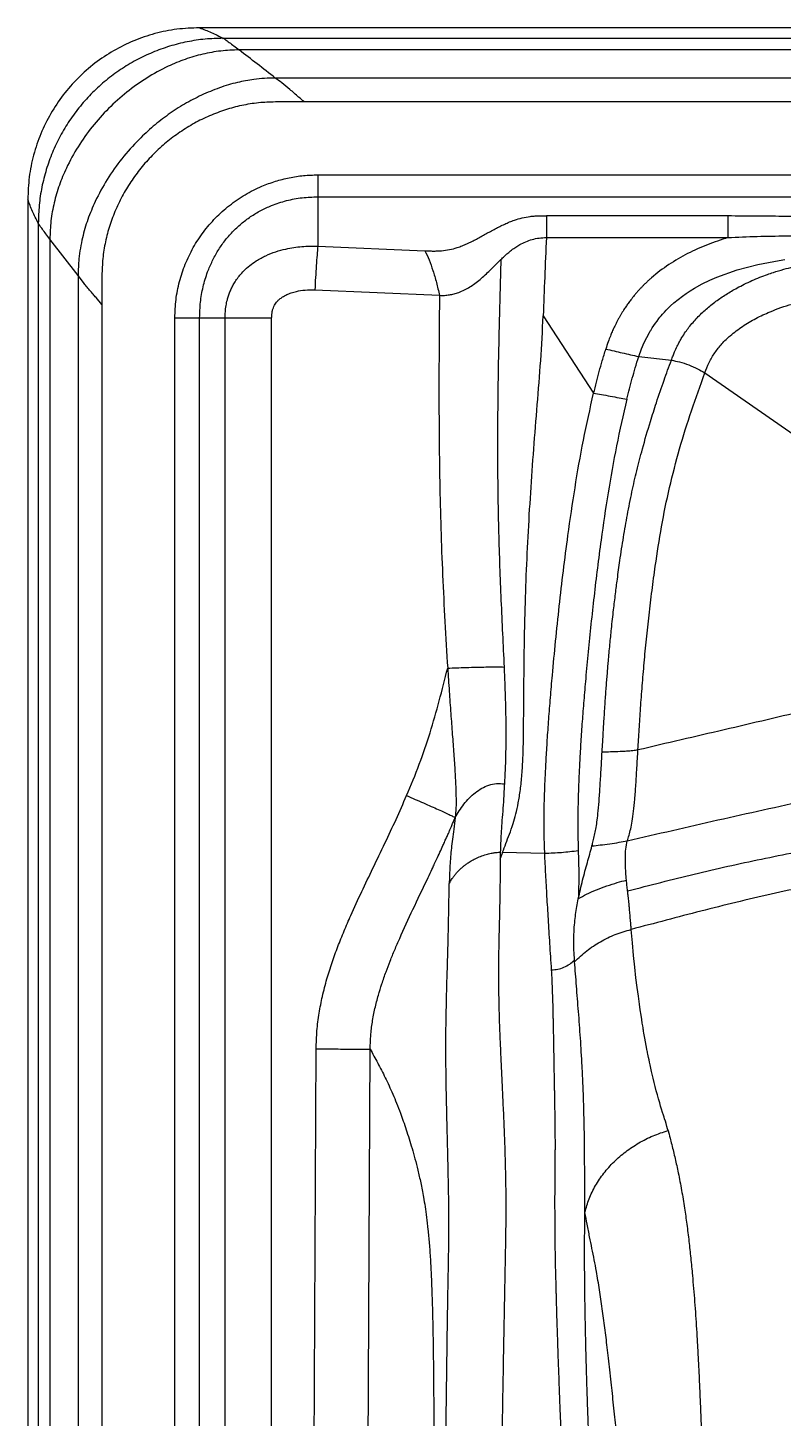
# Model space of a CAD drawing. Extents: x 832 to 912, y 781 to 934.
# Drawn here: x 831.73 to 844.93, y 865.98 to 890.28 of the extents above; entities that cross this region are included whole.
import ezdxf

# ---------------------------------------------------------------- set-up
doc = ezdxf.new("R2010")
doc.units = 0
doc.header["$MEASUREMENT"] = 0
doc.layers.add('1', color=4, linetype='Continuous')

# ---------------------------------------------------------------- blocks, each defined once
blk = doc.blocks.new('2026 SOVEREIGN HL')
at = {"layer": '1', "color": 4, "linetype": 'Continuous', "lineweight": 25}
for p, q in [((77.084, 93.187), (3, 93.187)), ((0, 90.187), (0, 3))]:
    blk.add_line(p, q, dxfattribs=at)
at = {"layer": '1', "color": 3, "linetype": 'Continuous', "lineweight": 25}
for p, q in [((76.667, 93.003), (3.417, 93.003)), ((76.389, 92.8), (3.694, 92.8)), ((75.757, 92.309), (4.327, 92.309)), ((4.836, 91.891), (4.329, 91.891)), ((75.248, 91.891), (4.836, 91.891)), ((5.071, 90.617), (75.013, 90.617)), ((5.071, 90.233), (75.013, 90.233)), ((5.071, 90.233), (5.071, 89.372)), ((0.184, 89.77), (0.184, 3.417)), ((9.065, 89.904), (12.24, 89.904)), ((0.878, 88.86), (0.387, 89.493)), ((0.387, 89.493), (0.387, 3.694)), ((5.071, 89.372), (6.943, 89.29)), ((0.972, 88.733), (0.878, 88.86)), ((0.878, 88.86), (0.878, 4.327)), ((1.296, 88.858), (1.296, 88.352)), ((1.296, 88.352), (1.193, 88.473)), ((5.018, 88.606), (7.196, 88.511)), ((1.296, 88.352), (1.296, 4.836)), ((2.571, 5.071), (2.571, 88.117)), ((3.004, 5.071), (3.004, 88.117)), ((3.004, 88.117), (3.45, 88.117)), ((3.45, 49.943), (3.45, 88.117)), ((4.263, 49.603), (4.263, 88.117)), ((9.011, 88.154), (9.892, 86.802)), ((10.679, 87.441), (11.25, 87.376)), ((11.836, 87.154), (14.665, 85.188)), ((8.301, 78.777), (9.037, 78.761)), ((4.96, 59.064), (5.041, 75.34)), ((5.903, 59.059), (5.985, 75.335))]:
    blk.add_line(p, q, dxfattribs=at)
at = {"layer": '1', "color": 3, "linetype": 'Continuous', "lineweight": 25, "flags": 128}
for points in [[(9.065, 89.521), (10.652, 89.521), (12.24, 89.521)], [(10.679, 87.441), (10.729, 87.578), (10.777, 87.689), (10.819, 87.775), (10.866, 87.861), (10.881, 87.886), (10.886, 87.895), (10.888, 87.898), (10.889, 87.899), (10.889, 87.899), (10.889, 87.899), (10.889, 87.899), (10.889, 87.899), (10.889, 87.899), (10.889, 87.899), (10.889, 87.899), (10.889, 87.899), (10.916, 87.942), (10.943, 87.984), (10.971, 88.023), (11, 88.062), (11.033, 88.105), (11.051, 88.128), (11.073, 88.154), (11.098, 88.184), (11.128, 88.217), (11.162, 88.253), (11.201, 88.292), (11.238, 88.327), (11.293, 88.377), (11.367, 88.439), (11.444, 88.497), (11.507, 88.542), (11.578, 88.589), (11.654, 88.635), (11.791, 88.711), (11.922, 88.775), (12.044, 88.829), (12.398, 88.956), (12.761, 89.052), (13.133, 89.122), (13.232, 89.136)], [(11.192, 73.914), (11.185, 73.94), (11.173, 73.985), (11.157, 74.038), (11.145, 74.079), (11.133, 74.115), (11.124, 74.144), (11.112, 74.182), (11.098, 74.227), (11.08, 74.283), (11.063, 74.34), (11.047, 74.395), (11.026, 74.465), (11.006, 74.537), (10.987, 74.609), (10.968, 74.681), (10.95, 74.753), (10.932, 74.825), (10.915, 74.898), (10.904, 74.945), (10.891, 75.004), (10.879, 75.058), (10.869, 75.107), (10.86, 75.15), (10.852, 75.188), (10.845, 75.22), (10.839, 75.25), (10.835, 75.273), (10.832, 75.289), (10.83, 75.299), (10.822, 75.336), (10.787, 75.529), (10.772, 75.614), (10.765, 75.651), (10.762, 75.668), (10.761, 75.675), (10.761, 75.678), (10.76, 75.679), (10.76, 75.68), (10.76, 75.68), (10.76, 75.68), (10.76, 75.68), (10.76, 75.68), (10.76, 75.68), (10.76, 75.681), (10.76, 75.681), (10.76, 75.681), (10.76, 75.682), (10.759, 75.687), (10.756, 75.708), (10.75, 75.743), (10.742, 75.792), (10.732, 75.854), (10.72, 75.93), (10.706, 76.02), (10.691, 76.124), (10.673, 76.259), (10.653, 76.412), (10.632, 76.582), (10.611, 76.769), (10.59, 76.973), (10.569, 77.192), (10.549, 77.427)]]:
    blk.add_lwpolyline(points, dxfattribs=at)
at = {"layer": '1', "color": 4, "linetype": 'Continuous', "lineweight": 25}
blk.add_open_spline([(3, 93.187), (2.869, 93.182), (2.607, 93.172), (2.221, 93.093), (1.849, 92.967), (1.496, 92.793), (1.168, 92.574), (0.873, 92.315), (0.613, 92.019), (0.395, 91.692), (0.22, 91.339), (0.095, 90.966), (0.015, 90.58), (0.005, 90.318), (0, 90.187)], degree=3, knots=[0, 0, 0, 0, 0.083334, 0.166666, 0.25, 0.333333, 0.416666, 0.499999, 0.583333, 0.666666, 0.75, 0.833333, 0.916666, 1, 1, 1, 1], dxfattribs=at)
at = {"layer": '1', "color": 3, "linetype": 'Continuous', "lineweight": 25}
for points, knots in [([(3, 93.187), (3.069, 93.161), (3.208, 93.11), (3.347, 93.039), (3.417, 93.003)], [0, 0, 0, 0, 0.499999, 1, 1, 1, 1]), ([(3.417, 93.004), (3.311, 93.001), (3.1, 92.995), (2.785, 92.946), (2.477, 92.869), (2.178, 92.761), (1.892, 92.625), (1.619, 92.461), (1.364, 92.272), (1.129, 92.058), (0.916, 91.823), (0.726, 91.568), (0.562, 91.296), (0.426, 91.009), (0.319, 90.71), (0.241, 90.402), (0.193, 90.088), (0.187, 89.876), (0.184, 89.77)], [0, 0, 0, 0, 0.0625, 0.125, 0.1875, 0.249999, 0.312499, 0.375, 0.4375, 0.500001, 0.5625, 0.625001, 0.687501, 0.750001, 0.812501, 0.875001, 0.937501, 1, 1, 1, 1]), ([(3.417, 93.004), (3.428, 92.997), (3.45, 92.983), (3.52, 92.932), (3.601, 92.871), (3.663, 92.824), (3.694, 92.801)], [0, 0, 0, 0, 0.24932, 0.499278, 0.749555, 1, 1, 1, 1]), ([(3.694, 92.801), (3.587, 92.797), (3.373, 92.789), (3.057, 92.731), (2.749, 92.641), (2.418, 92.505), (2.074, 92.316), (1.725, 92.067), (1.406, 91.782), (1.12, 91.463), (0.871, 91.113), (0.683, 90.769), (0.547, 90.439), (0.456, 90.131), (0.398, 89.814), (0.39, 89.6), (0.387, 89.494)], [0, 0, 0, 0, 0.062475, 0.124954, 0.187465, 0.249979, 0.333314, 0.416654, 0.5, 0.583347, 0.666686, 0.75002, 0.812536, 0.875046, 0.937524, 1, 1, 1, 1]), ([(4.327, 92.309), (4.221, 92.392), (4.01, 92.558), (3.799, 92.719), (3.694, 92.8)], [0, 0, 0, 0, 0.499999, 1, 1, 1, 1]), ([(4.327, 92.309), (4.264, 92.308), (4.139, 92.305), (3.917, 92.282), (3.652, 92.233), (3.344, 92.143), (3.139, 92.054), (3.035, 92.009)], [0, 0, 0, 0, 0.1411474, 0.2811049, 0.4993357, 0.7459766, 1, 1, 1, 1]), ([(4.581, 92.11), (4.535, 92.149), (4.451, 92.22), (4.365, 92.282), (4.327, 92.309)], [0, 0, 0, 0, 0.557509, 1, 1, 1, 1]), ([(4.836, 91.891), (4.802, 91.92), (4.716, 91.993), (4.632, 92.066), (4.581, 92.11)], [0, 0, 0, 0, 0.393144, 1, 1, 1, 1]), ([(3.035, 92.009), (2.936, 91.959), (2.736, 91.859), (2.455, 91.674), (2.19, 91.468), (1.914, 91.214), (1.64, 90.907), (1.379, 90.544), (1.245, 90.282), (1.178, 90.152)], [0, 0, 0, 0, 0.124844, 0.250749, 0.375201, 0.50125, 0.670735, 0.836244, 1, 1, 1, 1]), ([(4.329, 91.891), (4.231, 91.888), (4.033, 91.882), (3.739, 91.833), (3.452, 91.759), (3.269, 91.686), (3.177, 91.649)], [0, 0, 0, 0, 0.2496828, 0.501023, 0.750558, 1, 1, 1, 1]), ([(3.177, 91.649), (3.087, 91.608), (2.908, 91.525), (2.742, 91.417), (2.659, 91.363)], [0, 0, 0, 0, 0.4984709, 1, 1, 1, 1]), ([(2.659, 91.363), (2.578, 91.304), (2.417, 91.187), (2.198, 90.985), (1.997, 90.765), (1.82, 90.528), (1.663, 90.277), (1.58, 90.099), (1.538, 90.01)], [0, 0, 0, 0, 0.16776, 0.335565, 0.502301, 0.668848, 0.834742, 1, 1, 1, 1]), ([(2.571, 88.117), (2.575, 88.223), (2.583, 88.437), (2.646, 88.752), (2.747, 89.057), (2.887, 89.349), (3.065, 89.621), (3.278, 89.869), (3.522, 90.088), (3.795, 90.275), (4.067, 90.412), (4.328, 90.508), (4.571, 90.57), (4.819, 90.609), (4.987, 90.614), (5.071, 90.617)], [0, 0, 0, 0, 0.081493, 0.163042, 0.244802, 0.326895, 0.409496, 0.492341, 0.575938, 0.660139, 0.744425, 0.808111, 0.871976, 0.935956, 1, 1, 1, 1]), ([(5.071, 90.617), (5.071, 90.58), (5.071, 90.507), (5.071, 90.403), (5.071, 90.308), (5.071, 90.258), (5.071, 90.233)], [0, 0, 0, 0, 0.250003, 0.500004, 0.750001, 1, 1, 1, 1]), ([(0.184, 89.77), (0.148, 89.84), (0.077, 89.979), (0.026, 90.118), (0, 90.187)], [0, 0, 0, 0, 0.500002, 1, 1, 1, 1]), ([(3.004, 88.117), (3.007, 88.208), (3.013, 88.39), (3.06, 88.66), (3.132, 88.902), (3.223, 89.112), (3.322, 89.293), (3.44, 89.464), (3.576, 89.621), (3.727, 89.764), (3.893, 89.889), (4.071, 89.996), (4.281, 90.093), (4.522, 90.172), (4.795, 90.224), (4.979, 90.23), (5.071, 90.233)], [0, 0, 0, 0, 0.082656, 0.165367, 0.248203, 0.310487, 0.372947, 0.435602, 0.498369, 0.561173, 0.623969, 0.686738, 0.749482, 0.83306, 0.916562, 1, 1, 1, 1]), ([(1.178, 90.152), (1.133, 90.048), (1.043, 89.842), (0.947, 89.507), (0.889, 89.179), (0.881, 88.958), (0.878, 88.86)], [0, 0, 0, 0, 0.25453, 0.50301, 0.781793, 1, 1, 1, 1]), ([(1.538, 90.01), (1.501, 89.918), (1.428, 89.735), (1.353, 89.447), (1.305, 89.154), (1.299, 88.956), (1.296, 88.858)], [0, 0, 0, 0, 0.250625, 0.499658, 0.750754, 1, 1, 1, 1]), ([(0.387, 89.494), (0.363, 89.524), (0.316, 89.586), (0.255, 89.667), (0.204, 89.737), (0.19, 89.759), (0.184, 89.77)], [0, 0, 0, 0, 0.250445, 0.500726, 0.750681, 1, 1, 1, 1]), ([(6.943, 89.29), (6.967, 89.289), (7.015, 89.287), (7.087, 89.285), (7.159, 89.286), (7.254, 89.291), (7.373, 89.308), (7.493, 89.34), (7.594, 89.376), (7.679, 89.413), (7.762, 89.452), (7.844, 89.494), (7.925, 89.538), (8.006, 89.584), (8.088, 89.629), (8.169, 89.674), (8.252, 89.716), (8.335, 89.756), (8.42, 89.793), (8.522, 89.832), (8.641, 89.867), (8.759, 89.888), (8.854, 89.898), (8.924, 89.902), (8.995, 89.903), (9.042, 89.903), (9.065, 89.903)], [0, 0, 0, 0, 0.0300814, 0.0600068, 0.0900472, 0.119533, 0.1792568, 0.2402307, 0.2811414, 0.3232495, 0.3674423, 0.4093574, 0.4543439, 0.4993448, 0.5444485, 0.5894713, 0.6317433, 0.6762676, 0.7189146, 0.7604543, 0.8223554, 0.8826293, 0.912311, 0.9417578, 0.970998, 1, 1, 1, 1]), ([(9.065, 89.903), (9.065, 89.895), (9.065, 89.879), (9.065, 89.85), (9.065, 89.819), (9.065, 89.789), (9.065, 89.761), (9.065, 89.719), (9.065, 89.67), (9.065, 89.617), (9.065, 89.57), (9.065, 89.539), (9.065, 89.52)], [0, 0, 0, 0, 0.084329, 0.174102, 0.275273, 0.350255, 0.425145, 0.499946, 0.673283, 0.787282, 0.872715, 1, 1, 1, 1]), ([(12.24, 89.904), (12.411, 89.903), (12.751, 89.901), (13.142, 89.897), (13.415, 89.894), (13.571, 89.893), (13.726, 89.892), (13.885, 89.892), (13.992, 89.891), (14.048, 89.891)], [0, 0, 0, 0, 0.284435, 0.563094, 0.649751, 0.736865, 0.822095, 0.906422, 1, 1, 1, 1]), ([(12.24, 89.904), (12.24, 89.878), (12.24, 89.828), (12.24, 89.733), (12.24, 89.63), (12.24, 89.557), (12.24, 89.521)], [0, 0, 0, 0, 0.249999, 0.499998, 0.749995, 1, 1, 1, 1]), ([(8.27, 89.137), (8.289, 89.155), (8.327, 89.192), (8.39, 89.248), (8.457, 89.303), (8.528, 89.353), (8.609, 89.404), (8.705, 89.451), (8.817, 89.49), (8.939, 89.516), (9.022, 89.519), (9.065, 89.52)], [0, 0, 0, 0, 0.103044, 0.204392, 0.306345, 0.406447, 0.50015, 0.623882, 0.749685, 0.872157, 1, 1, 1, 1]), ([(9.065, 89.52), (9.055, 89.289), (9.036, 88.833), (9.019, 88.378), (9.011, 88.154)], [0, 0, 0, 0, 0.508201, 1, 1, 1, 1]), ([(12.24, 89.521), (12.119, 89.481), (11.878, 89.402), (11.531, 89.245), (11.202, 89.054), (10.986, 88.891), (10.868, 88.786), (10.836, 88.757), (10.802, 88.724), (10.768, 88.691), (10.732, 88.654), (10.699, 88.619), (10.667, 88.584), (10.645, 88.559), (10.623, 88.533), (10.591, 88.496), (10.545, 88.437), (10.496, 88.372), (10.453, 88.309), (10.417, 88.254), (10.386, 88.204), (10.361, 88.162), (10.335, 88.117), (10.31, 88.07), (10.284, 88.021), (10.259, 87.969), (10.235, 87.919), (10.21, 87.863), (10.181, 87.791), (10.143, 87.692), (10.118, 87.615), (10.104, 87.572)], [0, 0, 0, 0, 0.125836, 0.251706, 0.377669, 0.503537, 0.519264, 0.53499, 0.545925, 0.566422, 0.582113, 0.597801, 0.613487, 0.62917, 0.63113, 0.647055, 0.678037, 0.705272, 0.728154, 0.754081, 0.769923, 0.786385, 0.803469, 0.821176, 0.839505, 0.858459, 0.878037, 0.894269, 0.919849, 0.95522, 1, 1, 1, 1]), ([(12.24, 89.521), (12.41, 89.528), (12.747, 89.544), (13.137, 89.549), (13.411, 89.552), (13.567, 89.553), (13.723, 89.555), (13.883, 89.556), (13.991, 89.556), (14.047, 89.556)], [0, 0, 0, 0, 0.281878, 0.560593, 0.647574, 0.735121, 0.820921, 0.905903, 1, 1, 1, 1]), ([(3.45, 88.117), (3.45, 88.153), (3.452, 88.224), (3.465, 88.33), (3.485, 88.422), (3.508, 88.502), (3.533, 88.571), (3.564, 88.641), (3.603, 88.714), (3.65, 88.789), (3.708, 88.865), (3.783, 88.948), (3.878, 89.033), (4.007, 89.124), (4.159, 89.206), (4.333, 89.275), (4.542, 89.332), (4.788, 89.371), (4.976, 89.372), (5.071, 89.372)], [0, 0, 0, 0, 0.046877, 0.092642, 0.13744, 0.168385, 0.200387, 0.233436, 0.26755, 0.308027, 0.348217, 0.392041, 0.453235, 0.514063, 0.597126, 0.67784, 0.756279, 0.877863, 1, 1, 1, 1]), ([(5.071, 89.372), (5.066, 89.322), (5.056, 89.222), (5.042, 89.032), (5.029, 88.825), (5.022, 88.679), (5.018, 88.606)], [0, 0, 0, 0, 0.249999, 0.500002, 0.750001, 1, 1, 1, 1]), ([(6.943, 89.29), (6.967, 89.239), (7.015, 89.138), (7.083, 88.946), (7.146, 88.736), (7.179, 88.586), (7.196, 88.511)], [0, 0, 0, 0, 0.252247, 0.500441, 0.750226, 1, 1, 1, 1]), ([(7.196, 88.511), (7.225, 88.51), (7.284, 88.509), (7.371, 88.519), (7.454, 88.536), (7.542, 88.563), (7.634, 88.603), (7.728, 88.656), (7.82, 88.719), (7.909, 88.79), (7.996, 88.868), (8.062, 88.931), (8.108, 88.976), (8.136, 89.004), (8.164, 89.032), (8.192, 89.059), (8.218, 89.086), (8.244, 89.112), (8.261, 89.128), (8.27, 89.137)], [0, 0, 0, 0, 0.061671, 0.124043, 0.183682, 0.245874, 0.325971, 0.407481, 0.491464, 0.582712, 0.675291, 0.770634, 0.801958, 0.834859, 0.869354, 0.901778, 0.934501, 0.967234, 1, 1, 1, 1]), ([(8.27, 89.137), (8.259, 88.741), (8.236, 87.946), (8.214, 86.752), (8.209, 85.757), (8.217, 84.962), (8.229, 84.367), (8.248, 83.773), (8.271, 83.182), (8.299, 82.593), (8.317, 82.207), (8.326, 82.014)], [0, 0, 0, 0, 0.166119, 0.333181, 0.500191, 0.583419, 0.666746, 0.750087, 0.833388, 0.916655, 1, 1, 1, 1]), ([(11.25, 87.376), (11.259, 87.403), (11.278, 87.452), (11.31, 87.534), (11.348, 87.616), (11.392, 87.699), (11.44, 87.783), (11.495, 87.867), (11.56, 87.956), (11.628, 88.038), (11.726, 88.147), (11.857, 88.273), (12.027, 88.409), (12.208, 88.532), (12.375, 88.629), (12.527, 88.707), (12.66, 88.769), (12.795, 88.826), (12.92, 88.873), (13.059, 88.92), (13.208, 88.966), (13.372, 89.008), (13.513, 89.039), (13.651, 89.065), (13.79, 89.086), (13.934, 89.103), (14.026, 89.11), (14.071, 89.113)], [0, 0, 0, 0, 0.0241795, 0.0448464, 0.0759953, 0.1015403, 0.1250036, 0.1592015, 0.1875378, 0.2191841, 0.250196, 0.3128033, 0.3752019, 0.4363222, 0.5003838, 0.5406784, 0.5826064, 0.6261192, 0.6661574, 0.6972502, 0.7513845, 0.8002258, 0.8416378, 0.8756825, 0.9202709, 0.9616906, 1, 1, 1, 1]), ([(1.193, 88.473), (1.176, 88.492), (1.138, 88.536), (1.08, 88.602), (1.023, 88.669), (0.988, 88.713), (0.972, 88.733)], [0, 0, 0, 0, 0.221787, 0.498026, 0.769322, 1, 1, 1, 1]), ([(4.263, 88.117), (4.264, 88.141), (4.265, 88.183), (4.276, 88.243), (4.291, 88.293), (4.311, 88.337), (4.333, 88.373), (4.354, 88.398), (4.371, 88.417), (4.385, 88.43), (4.4, 88.444), (4.417, 88.457), (4.432, 88.468), (4.445, 88.477), (4.473, 88.496), (4.526, 88.524), (4.607, 88.556), (4.713, 88.586), (4.852, 88.608), (4.961, 88.607), (5.018, 88.606)], [0, 0, 0, 0, 0.0699842, 0.1255318, 0.1766033, 0.2225547, 0.267322, 0.3014731, 0.3181558, 0.3429669, 0.3579068, 0.3778765, 0.406932, 0.4124641, 0.4228773, 0.5070496, 0.5871024, 0.6806223, 0.8316468, 1, 1, 1, 1]), ([(7.196, 88.511), (7.192, 87.967), (7.183, 86.879), (7.196, 85.249), (7.243, 83.62), (7.307, 82.536), (7.34, 81.994)], [0, 0, 0, 0, 0.2503303, 0.5003757, 0.7502099, 1, 1, 1, 1]), ([(11.836, 87.154), (11.859, 87.216), (11.906, 87.34), (12.007, 87.511), (12.133, 87.668), (12.294, 87.824), (12.493, 87.973), (12.727, 88.111), (13.015, 88.246), (13.358, 88.366), (13.755, 88.459), (14.156, 88.5), (14.423, 88.505), (14.555, 88.507)], [0, 0, 0, 0, 0.06109, 0.12252, 0.184441, 0.247008, 0.330886, 0.414906, 0.499243, 0.625829, 0.751649, 0.877551, 1, 1, 1, 1]), ([(2.571, 88.117), (2.614, 88.117), (2.702, 88.117), (2.823, 88.117), (2.93, 88.117), (2.979, 88.117), (3.004, 88.117)], [0, 0, 0, 0, 0.250002, 0.5, 0.749999, 1, 1, 1, 1]), ([(3.45, 88.117), (3.472, 88.117), (3.516, 88.117), (3.598, 88.117), (3.69, 88.117), (3.792, 88.117), (3.902, 88.117), (4.018, 88.117), (4.139, 88.117), (4.222, 88.117), (4.263, 88.117)], [0, 0, 0, 0, 0.125001, 0.25, 0.375001, 0.500001, 0.625, 0.75, 0.874999, 1, 1, 1, 1]), ([(8.301, 78.777), (8.32, 78.827), (8.357, 78.928), (8.42, 79.09), (8.479, 79.258), (8.532, 79.441), (8.576, 79.636), (8.613, 79.865), (8.64, 80.131), (8.657, 80.427), (8.665, 80.743), (8.668, 81.072), (8.671, 81.442), (8.674, 81.853), (8.679, 82.302), (8.69, 82.856), (8.709, 83.519), (8.744, 84.29), (8.79, 85.058), (8.845, 85.828), (8.905, 86.598), (8.97, 87.374), (8.997, 87.893), (9.011, 88.154)], [0, 0, 0, 0, 0.042744, 0.085158, 0.128502, 0.161713, 0.195078, 0.229164, 0.263423, 0.297369, 0.330993, 0.363972, 0.396303, 0.438424, 0.479526, 0.52021, 0.589532, 0.658075, 0.726584, 0.794424, 0.86266, 0.930977, 1, 1, 1, 1]), ([(9.892, 86.802), (9.908, 86.865), (9.939, 86.991), (9.989, 87.18), (10.044, 87.374), (10.083, 87.504), (10.104, 87.572)], [0, 0, 0, 0, 0.244336, 0.488721, 0.733104, 1, 1, 1, 1]), ([(10.104, 87.572), (10.2, 87.55), (10.392, 87.506), (10.584, 87.463), (10.679, 87.441)], [0, 0, 0, 0, 0.5, 1, 1, 1, 1]), ([(10.04, 80.529), (10.042, 80.565), (10.047, 80.64), (10.054, 80.758), (10.06, 80.873), (10.067, 80.988), (10.075, 81.11), (10.084, 81.248), (10.093, 81.391), (10.103, 81.527), (10.112, 81.654), (10.121, 81.776), (10.131, 81.894), (10.14, 82.006), (10.154, 82.175), (10.175, 82.4), (10.205, 82.7), (10.238, 82.997), (10.273, 83.286), (10.309, 83.572), (10.354, 83.902), (10.411, 84.278), (10.481, 84.678), (10.558, 85.066), (10.646, 85.45), (10.752, 85.861), (10.867, 86.257), (10.995, 86.657), (11.116, 87.014), (11.207, 87.26), (11.25, 87.376)], [0, 0, 0, 0, 0.018817, 0.038746, 0.059741, 0.07621, 0.095474, 0.118512, 0.141998, 0.162152, 0.181433, 0.199835, 0.217352, 0.233977, 0.24971, 0.292026, 0.331808, 0.379027, 0.418306, 0.454131, 0.499826, 0.557229, 0.612257, 0.668478, 0.721041, 0.775151, 0.844226, 0.891565, 0.948837, 1, 1, 1, 1]), ([(10.471, 86.695), (10.486, 86.757), (10.517, 86.879), (10.567, 87.062), (10.62, 87.249), (10.659, 87.375), (10.679, 87.441)], [0, 0, 0, 0, 0.24433, 0.488704, 0.733075, 1, 1, 1, 1]), ([(11.25, 87.376), (11.297, 87.368), (11.401, 87.349), (11.554, 87.296), (11.704, 87.234), (11.795, 87.18), (11.836, 87.154)], [0, 0, 0, 0, 0.230623, 0.499993, 0.769369, 1, 1, 1, 1]), ([(10.667, 80.571), (10.674, 80.688), (10.687, 80.921), (10.712, 81.295), (10.741, 81.683), (10.774, 82.086), (10.814, 82.5), (10.86, 82.922), (10.911, 83.35), (10.98, 83.865), (11.073, 84.467), (11.213, 85.151), (11.389, 85.828), (11.597, 86.497), (11.757, 86.935), (11.836, 87.154)], [0, 0, 0, 0, 0.062441, 0.124848, 0.187323, 0.249704, 0.312094, 0.374578, 0.437211, 0.499804, 0.599707, 0.699655, 0.799825, 0.899887, 1, 1, 1, 1]), ([(9.037, 78.761), (9.035, 78.804), (9.032, 78.892), (9.028, 79.03), (9.026, 79.183), (9.025, 79.357), (9.028, 79.56), (9.034, 79.8), (9.045, 80.078), (9.061, 80.391), (9.081, 80.734), (9.107, 81.098), (9.136, 81.477), (9.175, 81.933), (9.226, 82.466), (9.29, 83.077), (9.361, 83.694), (9.45, 84.384), (9.563, 85.147), (9.705, 85.978), (9.83, 86.528), (9.892, 86.802)], [0, 0, 0, 0, 0.041629, 0.083212, 0.124927, 0.16667, 0.208383, 0.250033, 0.291614, 0.333238, 0.37487, 0.416485, 0.458126, 0.499767, 0.562238, 0.624741, 0.687249, 0.749769, 0.833159, 0.916674, 1, 1, 1, 1]), ([(9.892, 86.802), (9.937, 86.794), (10.034, 86.776), (10.182, 86.749), (10.33, 86.721), (10.426, 86.704), (10.471, 86.695)], [0, 0, 0, 0, 0.2315453, 0.5000008, 0.7684556, 1, 1, 1, 1]), ([(10.471, 86.695), (10.409, 86.424), (10.284, 85.881), (10.141, 85.057), (10.035, 84.343), (9.956, 83.74), (9.897, 83.249), (9.844, 82.761), (9.795, 82.28), (9.754, 81.835), (9.719, 81.428), (9.69, 81.058), (9.666, 80.706), (9.647, 80.373), (9.633, 80.068), (9.623, 79.795), (9.617, 79.56), (9.615, 79.36), (9.615, 79.193), (9.617, 79.051), (9.619, 78.925), (9.621, 78.846), (9.622, 78.807)], [0, 0, 0, 0, 0.083327, 0.166844, 0.250233, 0.300251, 0.350258, 0.400267, 0.450261, 0.500235, 0.541875, 0.583514, 0.625133, 0.666764, 0.708396, 0.749974, 0.791625, 0.833333, 0.875076, 0.916789, 0.958371, 1, 1, 1, 1]), ([(6.622, 79.766), (6.698, 79.949), (6.848, 80.309), (7.039, 80.862), (7.194, 81.425), (7.291, 81.804), (7.34, 81.994)], [0, 0, 0, 0, 0.253137, 0.49995, 0.748266, 1, 1, 1, 1]), ([(7.34, 81.994), (7.391, 81.996), (7.499, 82.001), (7.667, 82.007), (7.872, 82.013), (8.059, 82.016), (8.22, 82.017), (8.292, 82.015), (8.326, 82.014)], [0, 0, 0, 0, 0.1532667, 0.3246075, 0.5039972, 0.767334, 0.8888552, 1, 1, 1, 1]), ([(7.34, 81.994), (7.349, 81.859), (7.366, 81.595), (7.394, 81.208), (7.421, 80.843), (7.446, 80.502), (7.468, 80.185), (7.481, 79.938), (7.486, 79.755), (7.487, 79.622), (7.483, 79.493), (7.475, 79.421), (7.472, 79.383)], [0, 0, 0, 0, 0.144726, 0.283213, 0.414693, 0.538747, 0.655804, 0.767965, 0.823633, 0.88006, 0.938302, 1, 1, 1, 1]), ([(8.326, 82.014), (8.331, 81.894), (8.341, 81.656), (8.352, 81.307), (8.356, 80.995), (8.356, 80.714), (8.352, 80.459), (8.344, 80.206), (8.336, 80.051), (8.332, 79.971)], [0, 0, 0, 0, 0.158851, 0.313844, 0.470474, 0.592465, 0.720431, 0.855698, 1, 1, 1, 1]), ([(10.667, 80.571), (11.168, 80.688), (12.172, 80.92), (13.174, 81.157), (13.675, 81.276)], [0, 0, 0, 0, 0.499938, 1, 1, 1, 1]), ([(9.863, 78.886), (9.871, 78.915), (9.886, 78.976), (9.909, 79.072), (9.93, 79.18), (9.95, 79.303), (9.968, 79.459), (9.986, 79.661), (10.004, 79.917), (10.022, 80.208), (10.034, 80.423), (10.04, 80.529)], [0, 0, 0, 0, 0.098336, 0.202601, 0.301394, 0.399549, 0.500347, 0.623694, 0.750454, 0.876023, 1, 1, 1, 1]), ([(10.04, 80.529), (10.089, 80.532), (10.194, 80.537), (10.336, 80.54), (10.466, 80.546), (10.571, 80.554), (10.636, 80.566), (10.667, 80.571)], [0, 0, 0, 0, 0.231843, 0.501851, 0.683439, 0.852945, 1, 1, 1, 1]), ([(10.48, 78.975), (10.49, 79.007), (10.511, 79.072), (10.54, 79.182), (10.567, 79.315), (10.591, 79.485), (10.612, 79.697), (10.63, 79.954), (10.648, 80.247), (10.661, 80.463), (10.667, 80.571)], [0, 0, 0, 0, 0.124313, 0.249074, 0.374032, 0.499386, 0.624794, 0.749984, 0.875105, 1, 1, 1, 1]), ([(7.472, 79.383), (7.494, 79.423), (7.541, 79.503), (7.622, 79.617), (7.715, 79.724), (7.818, 79.819), (7.932, 79.897), (8.057, 79.953), (8.194, 79.984), (8.285, 79.976), (8.332, 79.971)], [0, 0, 0, 0, 0.131417, 0.264441, 0.395747, 0.522801, 0.644362, 0.761273, 0.877388, 1, 1, 1, 1]), ([(8.332, 79.971), (8.327, 79.885), (8.317, 79.708), (8.301, 79.482), (8.285, 79.279), (8.273, 79.099), (8.264, 78.933), (8.261, 78.83), (8.26, 78.778)], [0, 0, 0, 0, 0.147279, 0.303525, 0.469266, 0.641259, 0.817618, 1, 1, 1, 1]), ([(5.041, 75.34), (5.044, 75.445), (5.05, 75.654), (5.09, 75.961), (5.149, 76.263), (5.226, 76.558), (5.317, 76.848), (5.419, 77.127), (5.529, 77.401), (5.668, 77.722), (5.836, 78.087), (6.038, 78.507), (6.24, 78.927), (6.439, 79.349), (6.561, 79.627), (6.622, 79.766)], [0, 0, 0, 0, 0.0667324, 0.1325105, 0.1955698, 0.2617189, 0.32514, 0.3879054, 0.4501613, 0.5120007, 0.6090733, 0.7046812, 0.8074555, 0.9040685, 1, 1, 1, 1]), ([(6.622, 79.766), (6.672, 79.744), (6.773, 79.701), (6.918, 79.637), (7.054, 79.577), (7.177, 79.523), (7.283, 79.474), (7.369, 79.434), (7.435, 79.402), (7.46, 79.39), (7.472, 79.383)], [0, 0, 0, 0, 0.125004, 0.250004, 0.375001, 0.5, 0.624999, 0.749996, 0.874996, 1, 1, 1, 1]), ([(10.48, 78.975), (11.007, 79.098), (12.063, 79.345), (13.122, 79.576), (13.651, 79.691)], [0, 0, 0, 0, 0.49975, 1, 1, 1, 1]), ([(5.985, 75.335), (5.987, 75.413), (5.991, 75.571), (6.021, 75.809), (6.067, 76.045), (6.124, 76.268), (6.19, 76.481), (6.259, 76.68), (6.335, 76.879), (6.415, 77.073), (6.545, 77.376), (6.734, 77.784), (6.921, 78.173), (7.028, 78.399), (7.054, 78.454), (7.058, 78.463), (7.064, 78.475), (7.079, 78.506), (7.106, 78.565), (7.151, 78.661), (7.203, 78.773), (7.251, 78.879), (7.29, 78.966), (7.322, 79.037), (7.35, 79.099), (7.374, 79.155), (7.394, 79.201), (7.417, 79.254), (7.437, 79.302), (7.454, 79.343), (7.464, 79.364), (7.468, 79.375), (7.47, 79.38), (7.471, 79.382), (7.471, 79.383), (7.472, 79.383)], [0, 0, 0, 0, 0.054313, 0.109282, 0.16538, 0.220482, 0.267847, 0.319451, 0.365618, 0.414848, 0.464843, 0.593014, 0.725406, 0.763154, 0.765221, 0.76744, 0.770478, 0.774337, 0.791055, 0.81538, 0.847407, 0.876538, 0.895838, 0.91312, 0.930599, 0.942324, 0.955378, 0.965202, 0.98249, 0.991287, 0.995702, 0.998196, 0.999449, 0.999814, 1, 1, 1, 1]), ([(7.472, 79.383), (7.463, 79.315), (7.445, 79.178), (7.423, 79.003), (7.404, 78.845), (7.392, 78.712), (7.383, 78.6), (7.377, 78.501), (7.373, 78.407), (7.37, 78.317), (7.368, 78.259), (7.367, 78.23)], [0, 0, 0, 0, 0.126605, 0.252826, 0.379332, 0.506217, 0.605892, 0.703422, 0.806247, 0.903158, 1, 1, 1, 1]), ([(7.367, 78.23), (7.378, 78.249), (7.4, 78.288), (7.435, 78.34), (7.471, 78.386), (7.512, 78.434), (7.558, 78.481), (7.607, 78.524), (7.653, 78.561), (7.704, 78.597), (7.768, 78.636), (7.847, 78.677), (7.937, 78.715), (8.03, 78.744), (8.112, 78.762), (8.177, 78.772), (8.224, 78.776), (8.25, 78.778), (8.26, 78.778)], [0, 0, 0, 0, 0.062542, 0.125094, 0.1764467, 0.2246791, 0.3018301, 0.3582415, 0.4039959, 0.4609626, 0.5291223, 0.608443, 0.7019401, 0.7942841, 0.8702256, 0.9298024, 0.9730513, 1, 1, 1, 1]), ([(8.26, 78.779), (8.259, 78.759), (8.259, 78.719), (8.259, 78.679), (8.258, 78.658)], [0, 0, 0, 0, 0.4761598, 1, 1, 1, 1]), ([(8.259, 78.658), (8.266, 78.678), (8.279, 78.717), (8.294, 78.757), (8.301, 78.777)], [0, 0, 0, 0, 0.495546, 1, 1, 1, 1]), ([(9.037, 78.761), (9.135, 78.764), (9.331, 78.769), (9.525, 78.795), (9.622, 78.807)], [0, 0, 0, 0, 0.4999009, 1, 1, 1, 1]), ([(9.156, 76.72), (9.146, 76.875), (9.127, 77.185), (9.1, 77.609), (9.076, 78.01), (9.054, 78.388), (9.042, 78.637), (9.037, 78.761)], [0, 0, 0, 0, 0.20064, 0.400526, 0.600429, 0.800384, 1, 1, 1, 1]), ([(9.622, 78.807), (9.627, 78.667), (9.635, 78.387), (9.628, 78.104), (9.624, 77.963)], [0, 0, 0, 0, 0.49951, 1, 1, 1, 1]), ([(9.624, 77.963), (9.648, 78.073), (9.696, 78.293), (9.783, 78.596), (9.837, 78.789), (9.863, 78.886)], [0, 0, 0, 0, 0.334278, 0.668571, 1, 1, 1, 1]), ([(9.863, 78.886), (9.911, 78.892), (10.014, 78.904), (10.172, 78.925), (10.33, 78.949), (10.432, 78.966), (10.48, 78.975)], [0, 0, 0, 0, 0.231352, 0.500025, 0.768677, 1, 1, 1, 1]), ([(10.465, 78.29), (10.461, 78.335), (10.454, 78.423), (10.447, 78.557), (10.446, 78.694), (10.449, 78.831), (10.469, 78.927), (10.48, 78.975)], [0, 0, 0, 0, 0.200564, 0.401155, 0.601735, 0.802285, 1, 1, 1, 1]), ([(10.485, 78.101), (10.873, 78.201), (11.649, 78.4), (12.822, 78.664), (13.609, 78.813), (14.003, 78.888)], [0, 0, 0, 0, 0.333376, 0.666659, 1, 1, 1, 1]), ([(8.258, 78.658), (8.258, 78.525), (8.256, 78.258), (8.249, 77.843), (8.238, 77.4), (8.228, 76.925), (8.227, 76.501), (8.233, 76.143), (8.24, 75.867), (8.251, 75.58), (8.264, 75.278), (8.279, 74.961), (8.295, 74.626), (8.311, 74.269), (8.325, 73.951), (8.335, 73.682), (8.342, 73.475), (8.348, 73.25), (8.353, 73.002), (8.356, 72.761), (8.356, 72.538), (8.355, 72.341), (8.353, 72.139), (8.349, 71.911), (8.345, 71.659), (8.339, 71.387), (8.332, 70.998), (8.322, 70.497), (8.311, 69.889), (8.301, 69.293), (8.292, 68.703), (8.281, 67.921), (8.269, 66.948), (8.259, 65.785), (8.254, 64.63), (8.253, 63.479), (8.25, 62.714), (8.248, 62.331)], [0, 0, 0, 0, 0.055191, 0.110759, 0.166158, 0.221405, 0.276527, 0.303534, 0.330502, 0.357476, 0.384511, 0.411672, 0.438919, 0.466241, 0.493897, 0.506672, 0.519639, 0.532894, 0.546514, 0.560475, 0.569587, 0.578582, 0.587581, 0.596522, 0.608262, 0.61975, 0.630995, 0.657233, 0.682744, 0.70771, 0.732387, 0.757151, 0.806398, 0.855208, 0.903591, 0.951768, 1, 1, 1, 1]), ([(9.624, 77.963), (9.671, 77.99), (9.773, 78.05), (9.942, 78.122), (10.122, 78.188), (10.297, 78.245), (10.412, 78.276), (10.465, 78.29)], [0, 0, 0, 0, 0.182016, 0.390086, 0.607543, 0.816823, 1, 1, 1, 1]), ([(10.485, 78.101), (10.481, 78.133), (10.474, 78.196), (10.468, 78.26), (10.465, 78.29)], [0, 0, 0, 0, 0.513195, 1, 1, 1, 1]), ([(14.226, 78.305), (13.815, 78.22), (12.992, 78.051), (11.766, 77.752), (10.955, 77.535), (10.549, 77.427)], [0, 0, 0, 0, 0.33334, 0.666627, 1, 1, 1, 1]), ([(7.252, 62.298), (7.254, 62.695), (7.256, 63.488), (7.265, 64.681), (7.278, 65.875), (7.293, 67.07), (7.305, 68.1), (7.315, 68.961), (7.324, 69.655), (7.331, 70.225), (7.338, 70.672), (7.343, 70.99), (7.349, 71.297), (7.354, 71.586), (7.359, 71.865), (7.362, 72.133), (7.362, 72.392), (7.36, 72.639), (7.356, 72.879), (7.351, 73.113), (7.345, 73.402), (7.337, 73.734), (7.328, 74.101), (7.32, 74.452), (7.313, 74.788), (7.309, 75.143), (7.308, 75.513), (7.313, 75.89), (7.321, 76.287), (7.333, 76.694), (7.345, 77.106), (7.355, 77.491), (7.361, 77.86), (7.365, 78.107), (7.367, 78.23)], [0, 0, 0, 0, 0.051284, 0.102645, 0.154163, 0.205816, 0.257522, 0.287615, 0.31749, 0.347449, 0.361464, 0.375241, 0.388564, 0.401166, 0.41286, 0.425277, 0.437784, 0.450985, 0.464995, 0.479548, 0.494467, 0.521695, 0.549339, 0.577292, 0.605357, 0.633497, 0.670477, 0.707629, 0.744885, 0.79574, 0.846614, 0.897655, 0.948806, 1, 1, 1, 1]), ([(10.549, 77.427), (10.547, 77.448), (10.544, 77.486), (10.539, 77.543), (10.535, 77.598), (10.53, 77.654), (10.526, 77.708), (10.521, 77.761), (10.516, 77.817), (10.51, 77.875), (10.504, 77.932), (10.499, 77.978), (10.495, 78.014), (10.492, 78.041), (10.488, 78.069), (10.486, 78.089), (10.485, 78.101)], [0, 0, 0, 0, 0.070553, 0.12835, 0.195854, 0.263173, 0.332281, 0.402982, 0.474364, 0.569821, 0.665806, 0.762379, 0.820188, 0.875723, 0.926312, 1, 1, 1, 1]), ([(9.557, 76.892), (9.554, 76.949), (9.547, 77.061), (9.545, 77.225), (9.548, 77.387), (9.559, 77.542), (9.576, 77.688), (9.598, 77.827), (9.615, 77.917), (9.624, 77.963)], [0, 0, 0, 0, 0.146188, 0.284789, 0.426385, 0.578107, 0.717406, 0.8577, 1, 1, 1, 1]), ([(9.559, 76.864), (9.628, 76.929), (9.765, 77.06), (10.006, 77.217), (10.267, 77.346), (10.455, 77.4), (10.549, 77.427)], [0, 0, 0, 0, 0.2500009, 0.5000012, 0.7500005, 1, 1, 1, 1]), ([(9.156, 76.72), (9.193, 76.723), (9.268, 76.728), (9.375, 76.765), (9.475, 76.818), (9.53, 76.867), (9.557, 76.892)], [0, 0, 0, 0, 0.2426464, 0.4947938, 0.7498198, 1, 1, 1, 1]), ([(9.559, 76.864), (9.559, 76.869), (9.558, 76.878), (9.558, 76.887), (9.557, 76.892)], [0, 0, 0, 0, 0.499996, 1, 1, 1, 1]), ([(9.739, 72.482), (9.738, 72.572), (9.736, 72.758), (9.735, 73.022), (9.735, 73.274), (9.734, 73.509), (9.732, 73.73), (9.727, 74.008), (9.72, 74.333), (9.707, 74.696), (9.688, 75.099), (9.662, 75.535), (9.627, 75.998), (9.591, 76.443), (9.57, 76.723), (9.559, 76.864)], [0, 0, 0, 0, 0.038024, 0.07804, 0.118771, 0.159516, 0.200164, 0.240725, 0.321899, 0.403557, 0.485952, 0.611124, 0.738518, 0.868155, 1, 1, 1, 1]), ([(9.825, 61.924), (9.808, 62.056), (9.773, 62.332), (9.724, 62.755), (9.679, 63.19), (9.638, 63.617), (9.601, 64.029), (9.568, 64.426), (9.539, 64.8), (9.515, 65.136), (9.493, 65.458), (9.47, 65.806), (9.448, 66.161), (9.429, 66.495), (9.413, 66.782), (9.399, 67.051), (9.386, 67.303), (9.374, 67.546), (9.363, 67.761), (9.354, 67.953), (9.346, 68.122), (9.339, 68.29), (9.332, 68.459), (9.324, 68.627), (9.317, 68.795), (9.31, 68.971), (9.303, 69.162), (9.295, 69.363), (9.288, 69.563), (9.281, 69.754), (9.275, 69.929), (9.269, 70.093), (9.265, 70.206), (9.263, 70.288), (9.261, 70.333), (9.26, 70.38), (9.258, 70.427), (9.257, 70.475), (9.254, 70.563), (9.25, 70.681), (9.246, 70.819), (9.243, 70.924), (9.241, 70.999), (9.24, 71.048), (9.239, 71.08), (9.238, 71.097), (9.238, 71.102), (9.238, 71.104), (9.238, 71.105), (9.238, 71.105), (9.238, 71.105), (9.238, 71.105), (9.238, 71.105), (9.238, 71.105), (9.238, 71.105), (9.238, 71.179), (9.232, 71.317), (9.228, 71.511), (9.224, 71.698), (9.221, 71.883), (9.219, 72.072), (9.217, 72.296), (9.216, 72.553), (9.216, 72.765), (9.217, 72.901), (9.217, 72.968), (9.218, 73.032), (9.218, 73.094), (9.219, 73.162), (9.22, 73.243), (9.221, 73.325), (9.221, 73.399), (9.222, 73.467), (9.222, 73.533), (9.222, 73.602), (9.223, 73.668), (9.222, 73.742), (9.222, 73.824), (9.221, 73.913), (9.221, 73.991), (9.22, 74.066), (9.219, 74.143), (9.217, 74.235), (9.215, 74.331), (9.214, 74.423), (9.212, 74.505), (9.211, 74.581), (9.209, 74.657), (9.208, 74.737), (9.206, 74.823), (9.205, 74.912), (9.203, 75.005), (9.201, 75.1), (9.2, 75.184), (9.199, 75.259), (9.197, 75.333), (9.196, 75.423), (9.194, 75.517), (9.193, 75.604), (9.191, 75.678), (9.19, 75.75), (9.188, 75.823), (9.186, 75.945), (9.182, 76.113), (9.175, 76.325), (9.167, 76.528), (9.16, 76.658), (9.156, 76.72)], [0, 0, 0, 0, 0.02174, 0.045254, 0.069124, 0.092855, 0.114897, 0.136335, 0.157586, 0.175816, 0.191034, 0.209948, 0.232506, 0.248884, 0.264471, 0.279117, 0.292819, 0.305572, 0.318655, 0.327809, 0.336964, 0.346119, 0.355274, 0.364431, 0.373585, 0.382625, 0.393042, 0.404826, 0.415215, 0.425613, 0.436047, 0.443682, 0.452203, 0.454581, 0.457019, 0.459518, 0.462075, 0.464692, 0.467369, 0.476352, 0.483848, 0.489849, 0.493367, 0.496041, 0.497871, 0.498528, 0.498733, 0.498807, 0.498837, 0.498849, 0.498854, 0.498857, 0.498858, 0.498858, 0.498858, 0.498859, 0.510792, 0.521311, 0.53043, 0.541381, 0.551894, 0.561974, 0.579654, 0.5972, 0.601788, 0.606491, 0.610773, 0.614825, 0.619597, 0.625092, 0.632434, 0.637879, 0.642157, 0.648144, 0.653624, 0.658872, 0.664428, 0.672243, 0.67984, 0.687746, 0.693173, 0.700198, 0.708816, 0.719024, 0.727677, 0.735788, 0.74341, 0.750545, 0.759076, 0.768074, 0.777541, 0.787476, 0.797873, 0.808723, 0.815482, 0.823169, 0.833844, 0.846615, 0.856037, 0.864829, 0.872995, 0.882228, 0.891438, 0.918283, 0.945778, 0.974075, 1, 1, 1, 1]), ([(5.041, 75.34), (5.101, 75.339), (5.219, 75.339), (5.39, 75.338), (5.548, 75.337), (5.687, 75.336), (5.805, 75.336), (5.896, 75.335), (5.96, 75.335), (5.977, 75.335), (5.985, 75.335)], [0, 0, 0, 0, 0.125005, 0.250005, 0.375001, 0.499999, 0.624998, 0.749994, 0.874994, 1, 1, 1, 1]), ([(5.985, 75.335), (6.029, 75.255), (6.117, 75.095), (6.249, 74.841), (6.381, 74.555), (6.486, 74.293), (6.564, 74.078), (6.615, 73.928), (6.666, 73.77), (6.717, 73.601), (6.768, 73.42), (6.819, 73.222), (6.869, 73.003), (6.911, 72.789), (6.945, 72.583), (6.971, 72.398), (6.996, 72.187), (7.018, 71.944), (7.038, 71.667), (7.054, 71.358), (7.066, 71.029), (7.077, 70.649), (7.085, 70.223), (7.091, 69.756), (7.095, 69.288), (7.098, 68.82), (7.101, 68.35), (7.104, 67.569), (7.105, 66.476), (7.105, 65.071), (7.104, 63.666), (7.104, 62.729), (7.104, 62.261)], [0, 0, 0, 0, 0.069452, 0.139016, 0.208598, 0.278172, 0.305498, 0.332832, 0.360179, 0.387529, 0.414851, 0.442192, 0.469599, 0.497084, 0.512748, 0.528407, 0.544069, 0.559782, 0.575589, 0.591482, 0.607424, 0.623379, 0.644524, 0.66557, 0.686479, 0.707405, 0.728384, 0.749306, 0.811987, 0.874675, 0.937342, 1, 1, 1, 1]), ([(9.739, 72.482), (9.761, 72.562), (9.806, 72.722), (9.92, 72.952), (10.066, 73.169), (10.243, 73.369), (10.449, 73.547), (10.678, 73.699), (10.927, 73.826), (11.104, 73.885), (11.192, 73.914)], [0, 0, 0, 0, 0.125001, 0.250001, 0.375, 0.500001, 0.625, 0.749999, 0.874999, 1, 1, 1, 1]), ([(11.192, 73.914), (11.204, 73.87), (11.226, 73.788), (11.257, 73.665), (11.287, 73.545), (11.316, 73.423), (11.344, 73.298), (11.383, 73.115), (11.43, 72.87), (11.479, 72.57), (11.522, 72.273), (11.557, 71.982), (11.59, 71.684), (11.616, 71.409), (11.638, 71.153), (11.657, 70.92), (11.674, 70.684), (11.689, 70.444), (11.704, 70.203), (11.718, 69.946), (11.732, 69.668), (11.746, 69.368), (11.759, 69.063), (11.771, 68.751), (11.783, 68.454), (11.794, 68.171), (11.806, 67.906), (11.818, 67.633), (11.831, 67.356), (11.845, 67.085), (11.86, 66.822), (11.877, 66.557), (11.895, 66.282), (11.915, 66.009), (11.935, 65.735), (11.957, 65.458), (11.981, 65.173), (12.006, 64.874), (12.033, 64.565), (12.061, 64.254), (12.089, 63.939), (12.117, 63.636), (12.139, 63.392), (12.156, 63.209), (12.169, 63.072), (12.182, 62.925), (12.197, 62.762), (12.213, 62.584), (12.23, 62.393), (12.247, 62.21), (12.261, 62.051), (12.272, 61.926), (12.278, 61.855), (12.281, 61.826)], [0, 0, 0, 0, 0.017622, 0.032787, 0.048313, 0.064336, 0.079694, 0.095657, 0.132513, 0.168521, 0.200285, 0.23269, 0.263193, 0.293802, 0.315898, 0.337974, 0.360008, 0.381182, 0.402137, 0.422878, 0.446155, 0.470261, 0.493917, 0.516317, 0.539705, 0.558297, 0.576376, 0.59499, 0.614577, 0.632725, 0.649493, 0.667415, 0.68564, 0.704217, 0.722059, 0.740634, 0.759993, 0.779963, 0.801625, 0.823768, 0.844907, 0.867836, 0.888378, 0.897491, 0.907408, 0.918147, 0.929726, 0.943195, 0.957475, 0.972013, 0.983988, 0.993335, 1, 1, 1, 1]), ([(10.31, 62.034), (10.305, 62.08), (10.292, 62.184), (10.272, 62.357), (10.249, 62.562), (10.225, 62.778), (10.204, 62.972), (10.187, 63.131), (10.174, 63.258), (10.161, 63.384), (10.147, 63.517), (10.13, 63.698), (10.108, 63.919), (10.084, 64.179), (10.061, 64.433), (10.04, 64.68), (10.023, 64.89), (10.009, 65.072), (9.995, 65.243), (9.982, 65.425), (9.969, 65.603), (9.959, 65.74), (9.953, 65.836), (9.948, 65.899), (9.944, 65.967), (9.939, 66.045), (9.933, 66.137), (9.925, 66.256), (9.916, 66.401), (9.906, 66.572), (9.896, 66.742), (9.886, 66.911), (9.877, 67.08), (9.868, 67.245), (9.859, 67.414), (9.853, 67.543), (9.848, 67.636), (9.846, 67.687), (9.843, 67.738), (9.841, 67.792), (9.838, 67.846), (9.834, 67.942), (9.828, 68.071), (9.821, 68.222), (9.816, 68.338), (9.813, 68.423), (9.81, 68.499), (9.805, 68.601), (9.799, 68.758), (9.791, 68.977), (9.783, 69.218), (9.775, 69.451), (9.769, 69.66), (9.764, 69.83), (9.76, 69.977), (9.757, 70.1), (9.754, 70.201), (9.753, 70.275), (9.752, 70.316), (9.751, 70.357), (9.75, 70.398), (9.749, 70.44), (9.748, 70.481), (9.747, 70.509), (9.747, 70.528), (9.747, 70.543), (9.746, 70.602), (9.744, 70.689), (9.742, 70.8), (9.741, 70.901), (9.739, 71.001), (9.738, 71.095), (9.737, 71.201), (9.736, 71.315), (9.735, 71.439), (9.734, 71.531), (9.734, 71.596), (9.734, 71.638), (9.734, 71.679), (9.734, 71.721), (9.734, 71.762), (9.734, 71.803), (9.734, 71.831), (9.734, 71.853), (9.734, 71.882), (9.734, 71.922), (9.734, 71.969), (9.734, 72.011), (9.734, 72.058), (9.735, 72.111), (9.736, 72.256), (9.737, 72.378), (9.739, 72.482)], [0, 0, 0, 0, 0.013273, 0.029855, 0.049744, 0.072046, 0.092016, 0.105634, 0.117431, 0.128579, 0.14194, 0.155563, 0.18054, 0.205316, 0.229863, 0.253478, 0.275989, 0.290219, 0.305614, 0.324709, 0.342467, 0.356651, 0.364001, 0.369818, 0.374714, 0.383423, 0.392236, 0.401155, 0.417345, 0.433871, 0.450038, 0.466127, 0.482217, 0.498308, 0.513596, 0.530572, 0.535298, 0.540139, 0.545096, 0.55017, 0.555361, 0.560667, 0.577775, 0.592208, 0.603963, 0.611019, 0.616565, 0.625548, 0.640343, 0.661502, 0.688351, 0.709419, 0.728091, 0.748176, 0.758112, 0.770111, 0.783184, 0.787117, 0.791051, 0.794986, 0.798923, 0.802862, 0.806802, 0.810743, 0.810898, 0.812022, 0.815062, 0.827782, 0.837018, 0.84666, 0.856537, 0.865535, 0.873658, 0.886666, 0.89823, 0.909042, 0.913015, 0.916989, 0.920963, 0.924936, 0.928908, 0.93288, 0.936851, 0.937096, 0.939214, 0.94527, 0.948726, 0.952772, 0.957409, 0.962635, 0.96845, 1, 1, 1, 1]), ([(10.876, 62.445), (10.862, 62.613), (10.832, 62.949), (10.788, 63.453), (10.743, 63.951), (10.7, 64.436), (10.657, 64.904), (10.619, 65.32), (10.585, 65.683), (10.556, 65.999), (10.527, 66.301), (10.499, 66.597), (10.471, 66.884), (10.443, 67.167), (10.414, 67.448), (10.389, 67.7), (10.366, 67.922), (10.346, 68.115), (10.326, 68.311), (10.305, 68.509), (10.284, 68.708), (10.263, 68.91), (10.241, 69.113), (10.219, 69.316), (10.197, 69.522), (10.175, 69.727), (10.152, 69.93), (10.123, 70.177), (10.087, 70.467), (10.043, 70.802), (9.994, 71.13), (9.947, 71.412), (9.903, 71.652), (9.863, 71.853), (9.821, 72.059), (9.778, 72.268), (9.752, 72.412), (9.739, 72.482)], [0, 0, 0, 0, 0.0455413, 0.0906069, 0.1340703, 0.1758121, 0.2151871, 0.2522669, 0.2792104, 0.3044116, 0.3291914, 0.3527897, 0.3764367, 0.399571, 0.4233191, 0.4478248, 0.4650516, 0.4825826, 0.5004192, 0.5197572, 0.5392288, 0.5588185, 0.5804995, 0.6019219, 0.6230616, 0.6471648, 0.6702635, 0.6923573, 0.7331446, 0.7749436, 0.817473, 0.8603774, 0.8877172, 0.9153103, 0.9429417, 0.9724885, 1, 1, 1, 1])]:
    blk.add_open_spline(points, degree=3, knots=knots, dxfattribs=at)

msp = doc.modelspace()

# ---------------------------------------------------------------- block references
at = {"layer": '1'}
msp.add_blockref('2026 SOVEREIGN HL', (831.729, 797.095), dxfattribs=at)

doc.saveas('drawing.dxf')
